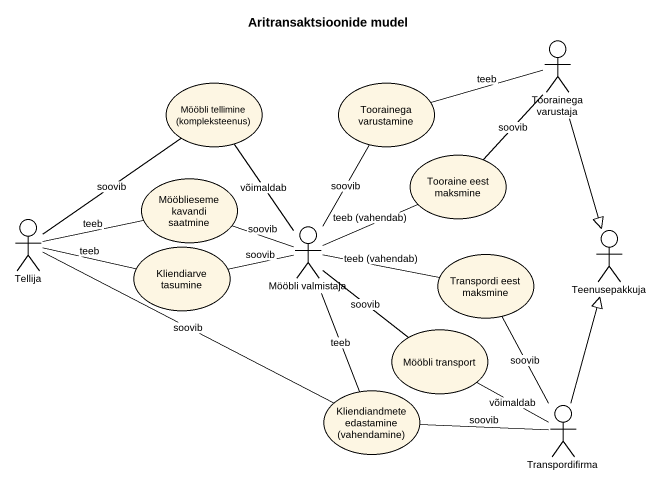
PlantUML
@startuml
title Aritransaktsioonide mudel
actor "Toorainega varustaja" as Toorainega_varustaja
usecase "Mööbli tellimine (kompleksteenus)" as Mööbli_tellimine
usecase "Toorainega varustamine" as Toorainega_varustamine
usecase "Tooraine eest maksmine" as Tooraine_eest_maksmine
usecase "Mööblieseme kavandi saatmine" as Mööblieseme_kavandi_saatmine
actor Tellija
usecase "Kliendiarve tasumine" as Kliendiarve_tasumine
actor "Mööbli valmistaja" as Mööbli_valmistaja
usecase "Transpordi eest maksmine" as Transpordi_eest_maksmine
actor Teenusepakkuja
usecase "Mööbli transport" as Mööbli_transport
usecase "Kliendiandmete edastamine (vahendamine)" as Kliendiandmete_edastamine
actor Transpordifirma
Toorainega_varustaja --|> Teenusepakkuja
Mööbli_tellimine -- Mööbli_valmistaja : võimaldab
Toorainega_varustamine -right- Toorainega_varustaja : teeb
Toorainega_varustamine -- Mööbli_valmistaja : soovib
Tooraine_eest_maksmine -up- Toorainega_varustaja : soovib
Mööblieseme_kavandi_saatmine -right- Mööbli_valmistaja : soovib
Tellija -up- Mööbli_tellimine : soovib
Tellija -right- Mööblieseme_kavandi_saatmine : teeb
Tellija -right- Kliendiarve_tasumine : teeb
Tellija -right- Kliendiandmete_edastamine : soovib
Kliendiarve_tasumine -right- Mööbli_valmistaja : soovib
Mööbli_valmistaja -right- Tooraine_eest_maksmine : teeb (vahendab)
Mööbli_valmistaja -right- Transpordi_eest_maksmine : teeb (vahendab)
Mööbli_valmistaja -- Mööbli_transport : soovib
Mööbli_valmistaja -- Kliendiandmete_edastamine : teeb
Transpordi_eest_maksmine -- Transpordifirma : soovib
Mööbli_transport -- Transpordifirma : võimaldab
Kliendiandmete_edastamine -right- Transpordifirma : soovib
Transpordifirma -up-|> Teenusepakkuja
@enduml
